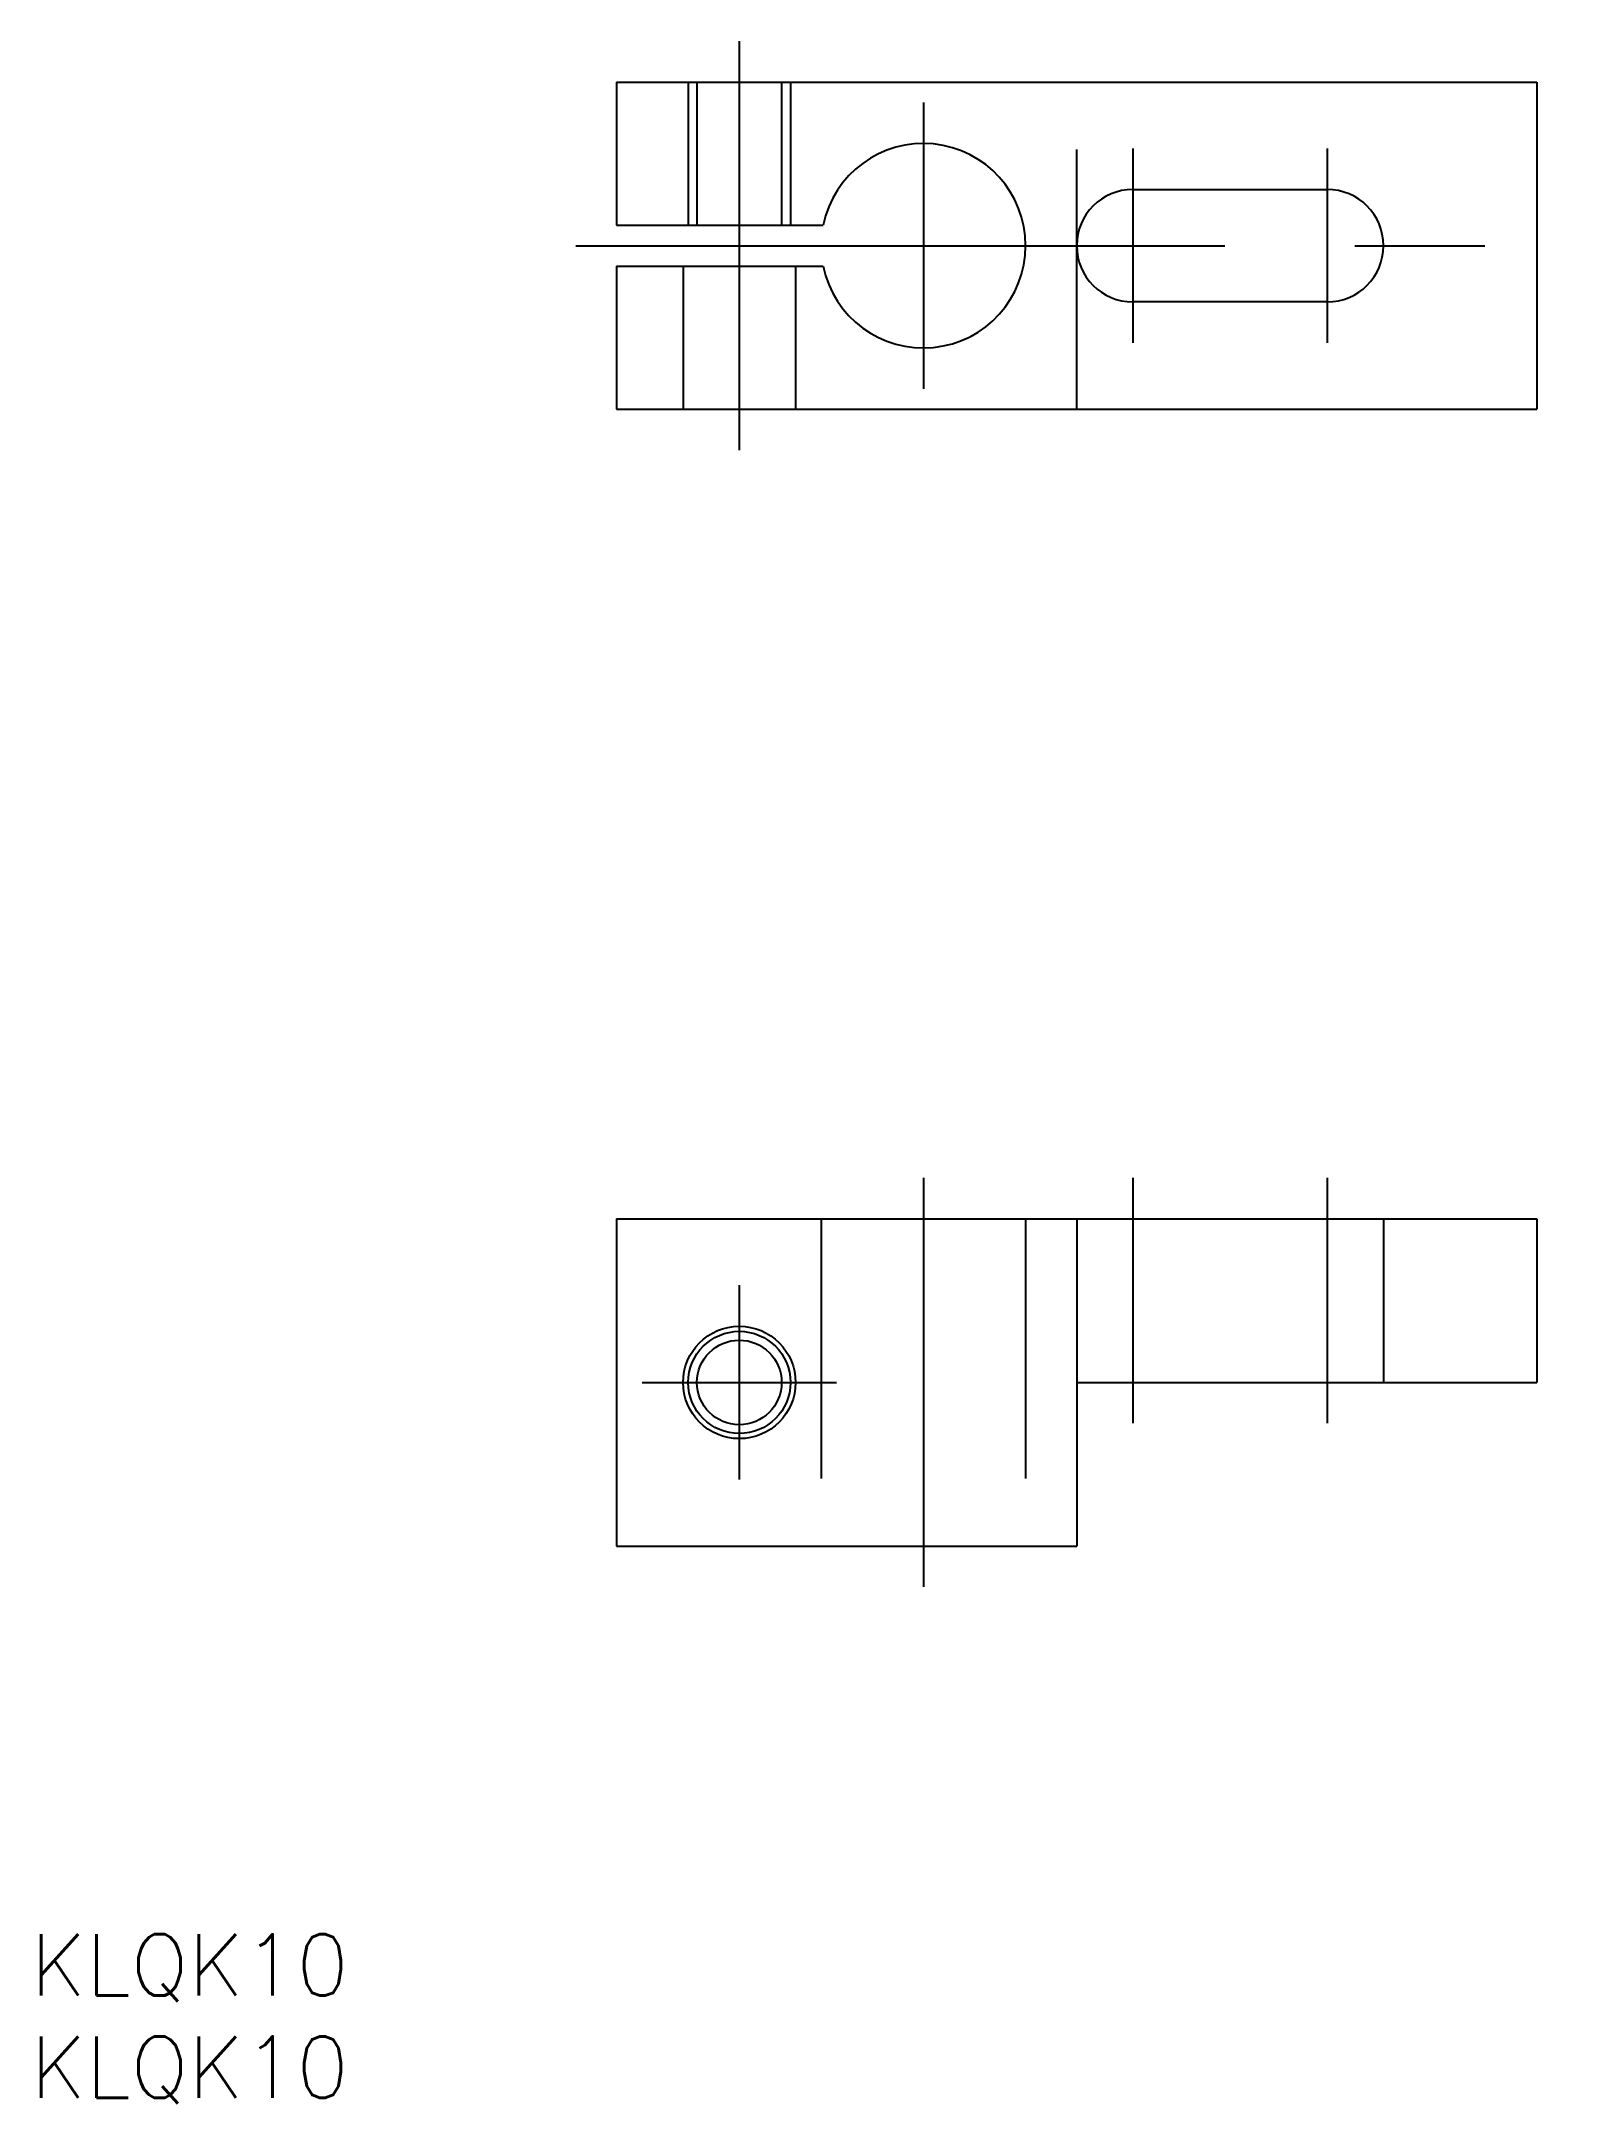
# Model space of a CAD drawing. Extents: x -28 to 47, y -91 to 10.
import ezdxf

# ---------------------------------------------------------------- set-up
doc = ezdxf.new("R2010")
doc.units = 0
doc.linetypes.add('CENTER', pattern=[50.8, 31.75, -6.35, 6.35, -6.35])
doc.linetypes.add('DASHED', pattern=[19.05, 12.7, -6.35])
doc.layers.get('0').update_dxf_attribs({"linetype": 'CONTINUOUS'})
doc.layers.add('CENTER', color=1, linetype='CENTER')
doc.styles.get("Standard").update_dxf_attribs({"font": 'txt.shx', "height": 3, "bigfont": 'bigfont.shx'})

msp = doc.modelspace()

# ---------------------------------------------------------------- linework, layer by layer
at = {"color": 7, "linetype": 'CONTINUOUS'}
for p, q in [((0, 8), (45, 8)), ((0, 8), (0, 1)), ((45, 8), (45, -8)), ((25.25, 2.75), (34.75, 2.75)), ((0, 1), (10.1, 1)), ((0, -1), (10.1, -1)), ((0, -1), (0, -8)), ((34.75, -2.75), (25.25, -2.75)), ((0, -8), (45, -8)), ((0, -47.6), (45, -47.6)), ((0, -47.6), (0, -63.6)), ((45, -47.6), (45, -55.6)), ((22.5, -55.6), (22.5, -63.6)), ((22.5, -55.6), (45, -55.6)), ((0, -63.6), (22.5, -63.6))]:
    msp.add_line(p, q, dxfattribs=at)
at = {"color": 3, "linetype": 'DASHED'}
for p, q in [((3.5, 8), (3.5, 1)), ((3.93, 8), (3.93, 1)), ((8.07, 8), (8.07, 1)), ((8.5, 8), (8.5, 1)), ((22.5, -8), (22.5, 8)), ((3.25, -1), (3.25, -8)), ((8.75, -1), (8.75, -8)), ((10, -47.6), (10, -63.6)), ((20, -47.6), (20, -63.6)), ((22.5, -47.6), (22.5, -55.6)), ((37.5, -47.6), (37.5, -55.6))]:
    msp.add_line(p, q, dxfattribs=at)
at = {"color": 7, "linetype": 'CONTINUOUS'}
for radius in [2.75, 2.07]:
    msp.add_circle((6, -55.6), radius, dxfattribs=at)
at = {"color": 3, "linetype": 'CONTINUOUS'}
msp.add_circle((6, -55.6), 2.5, dxfattribs=at)
at = {"color": 7, "linetype": 'CONTINUOUS'}
for centre, radius, start, end in [((15, 0), 5, 191.537, 168.463), ((25.25, 0), 2.75, 90, 270), ((34.75, 0), 2.75, 270, 90)]:
    msp.add_arc(centre, radius, start, end, dxfattribs=at)
at = {"layer": 'CENTER', "color": 1, "linetype": 'CENTER'}
for p, q in [((6, 10), (6, -10)), ((15, 7), (15, -7)), ((25.25, 4.75), (25.25, -4.75)), ((34.75, 4.75), (34.75, -4.75)), ((-2, 0), (47, 0)), ((15, -45.6), (15, -65.6)), ((25.25, -45.6), (25.25, -57.6)), ((34.75, -45.6), (34.75, -57.6)), ((6, -50.85), (6, -60.35)), ((1.25, -55.6), (10.75, -55.6))]:
    msp.add_line(p, q, dxfattribs=at)

# ---------------------------------------------------------------- texts
at = {"color": 7, "linetype": 'CONTINUOUS'}
for p in [(-28.65, -85.59), (-28.65, -90.59)]:
    msp.add_text('KLQK10', height=3, dxfattribs=at).set_placement(p)

doc.saveas('drawing.dxf')
